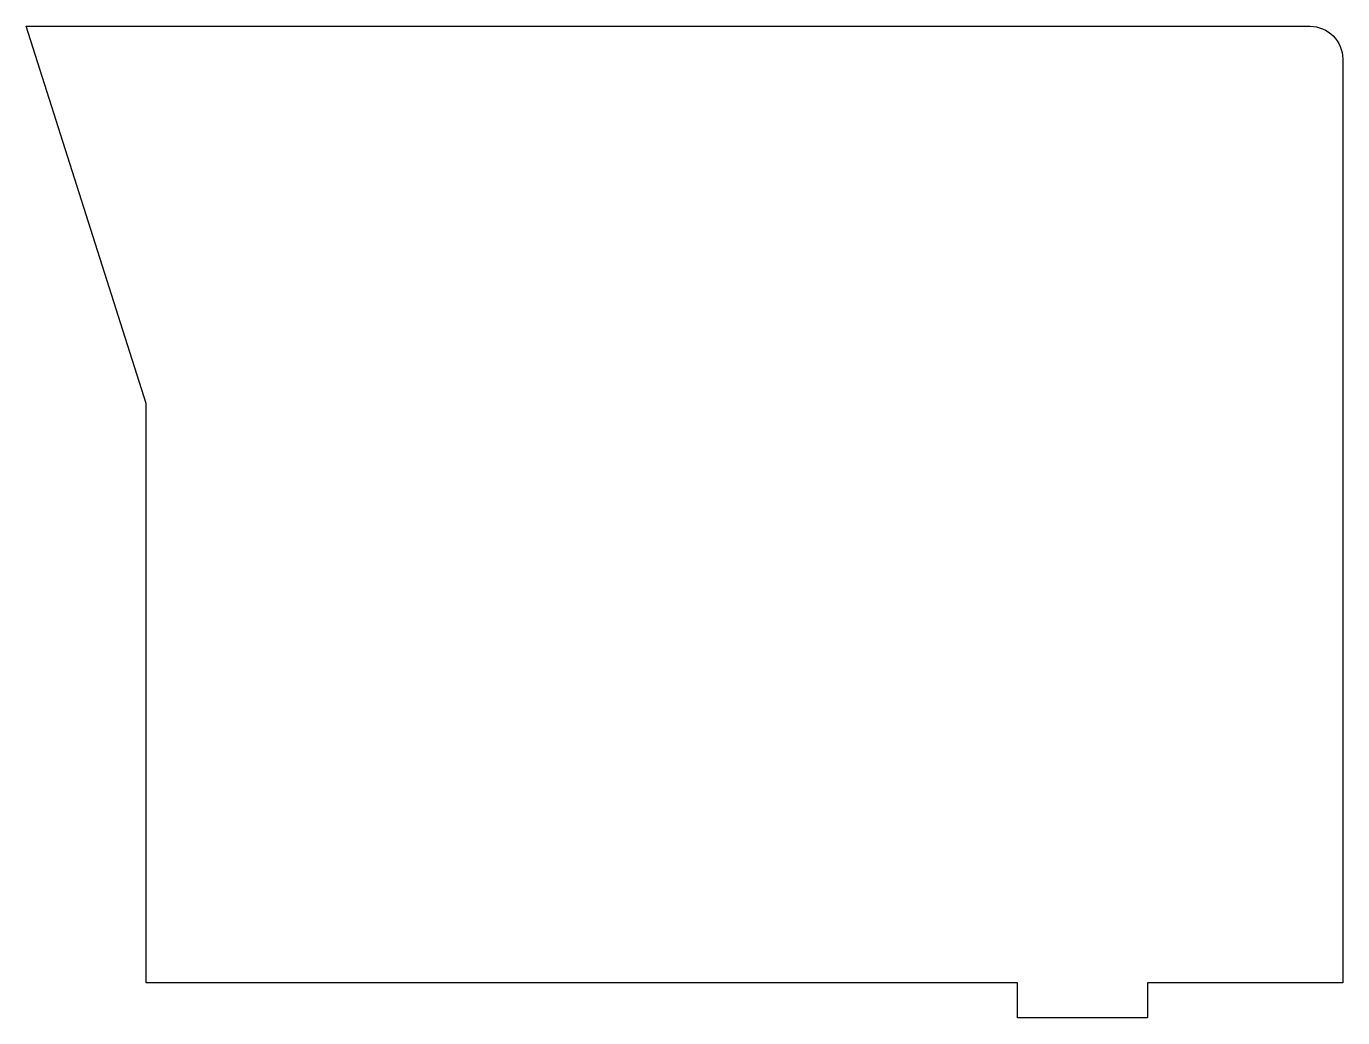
# Model space of a CAD drawing. Extents: x -0.33 to 4.73, y -0.13 to 3.68.
import ezdxf

# ---------------------------------------------------------------- set-up
doc = ezdxf.new("R2010")
doc.units = 0

msp = doc.modelspace()

# ---------------------------------------------------------------- linework, layer by layer
at = {"color": 18}
msp.add_lwpolyline([(0.134, 2.2252), (-0.3263, 3.675), (4.607, 3.675, -0.414214), (4.732, 3.55), (4.732, 0), (3.982, 0), (3.982, -0.134), (3.482, -0.134), (3.482, 0), (0.134, 0)], format="xyb", close=True, dxfattribs=at)

doc.saveas('drawing.dxf')
